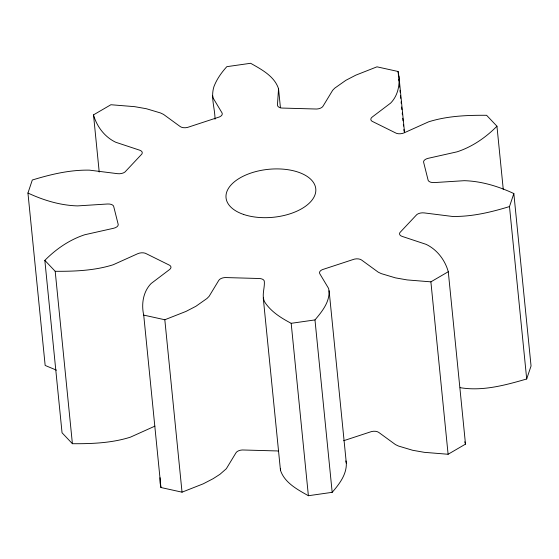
<?xml version="1.0" encoding="UTF-8"?>
<svg xmlns="http://www.w3.org/2000/svg" width="559" height="559" viewBox="0 0 559 559"><rect width="100%" height="100%" fill="white"/><g stroke="black" fill="none" stroke-linecap="round" stroke-linejoin="round"><path stroke-width="0.84" d="M215.005 119.214C214.998 108.376 210.457 97.189 213.978 86.526C216.836 79.099 221.504 72.537 226.821 66.668L250.614 63.279C261.423 69.393 274.448 76.178 278.543 88.762L280.443 107.824M278.543 88.762L277.46 104.959A6.435 3.438 -5.7 0 0 283.609 108.104L314.878 108.984A6.435 3.438 -5.7 0 0 322.997 106.238L332.661 90.285L334.778 88.126L345.888 80.3L355.79 75.165L376.969 66.828L398.071 71.482C400.558 82.348 398.7 94.89 390.657 103.073L372.175 117.076A6.435 3.438 -5.7 0 0 373.237 121.848L395.143 132.693A6.435 3.438 -5.7 0 0 404.087 132.867L428.578 121.841C447.263 115.93 467.142 115.154 486.603 115.294L496.951 126.215C485.764 137.528 472.229 146.87 457.024 151.838L428.215 158.309A6.435 3.438 -5.7 0 0 423.778 162.886L427.956 179.544A6.435 3.438 -5.7 0 0 434.301 182.583L464.263 180.683C481.481 181.186 498.314 186.301 513.84 193.554L509.487 206.564C490.984 212.238 471.775 216.836 452.301 216.438L424.162 212.902A6.435 3.438 -5.7 0 0 415.917 215.529L400.775 231.65A6.435 3.438 -5.7 0 0 402.103 236.387L426.084 244.346C437.096 249.573 445.034 260.103 448.283 271.716L430.891 281.848L407.134 279.919L395.43 277.858L381.301 273.63L378.282 272.198L361.561 260.012A6.435 3.438 -5.7 0 0 352.666 259.683L323.982 269.103A6.435 3.438 -5.7 0 0 319.783 273.728L328.636 288.507C331.026 300.525 322.27 311.328 314.976 319.916L291.183 323.312C281.694 318.302 272.177 312.467 265.798 303.635C260.697 297.262 264.896 288.877 264.337 281.631A6.435 3.438 -5.7 0 0 258.181 278.48L226.919 277.599A6.435 3.438 -5.7 0 0 218.793 280.345L209.129 296.298L207.012 298.457L195.909 306.283L186 311.419L164.821 319.755L143.719 315.101C141.231 304.236 143.09 291.7 151.133 283.511L169.615 269.508A6.435 3.438 -5.7 0 0 168.552 264.735L146.647 253.891A6.435 3.438 -5.7 0 0 137.703 253.716L113.211 264.749C94.527 270.654 74.654 271.429 55.194 271.29L44.839 260.375C56.026 249.055 69.561 239.72 84.765 234.745L113.575 228.275A6.435 3.438 -5.7 0 0 118.019 223.705L113.84 207.04A6.435 3.438 -5.7 0 0 107.489 204L77.533 205.901C60.309 205.405 43.476 200.283 27.95 193.03L32.303 180.019C50.806 174.352 70.022 169.754 89.489 170.146L117.635 173.681A6.435 3.438 -5.7 0 0 125.873 171.054L141.015 154.934A6.435 3.438 -5.7 0 0 139.694 150.196L115.706 142.245C104.694 137.018 96.756 126.481 93.507 114.868L110.899 104.736L134.656 106.664L146.36 108.725L160.489 112.953L163.507 114.385L180.229 126.579A6.435 3.438 -5.7 0 0 189.124 126.9L217.807 117.481A6.435 3.438 -5.7 0 0 222.007 112.855L213.154 98.084L212.672 95.82M329.118 290.764L346.328 463.18C346.72 474.514 339.243 484.192 332.179 492.332L308.386 495.721C297.577 489.607 284.552 482.822 280.457 470.238L263.247 297.821M280.457 470.238L280.569 468.533M460.127 387.673C482.578 391.454 505.273 385.193 526.697 378.981L531.05 365.97L513.84 193.554M343.652 440.716L369.876 432.1A6.435 3.438 -5.7 0 1 378.771 432.421L395.493 444.615L398.511 446.047L412.64 450.274L424.344 452.336L448.101 454.264L465.493 444.132L448.283 271.716M154.913 426.133L130.422 437.159C111.737 443.07 91.858 443.846 72.397 443.706L62.049 432.785L44.839 260.375M160.028 477.7L160.077 482.78L160.929 487.518L182.031 492.172L203.21 483.835L213.112 478.7L219.98 474.284L226.339 468.715L236.003 452.762A6.435 3.438 -5.7 0 1 244.122 450.016L275.391 450.896A6.435 3.438 -5.7 0 1 278.564 451.197M56.452 370.156L45.16 365.446L27.95 193.03M464.746 441.806L465.493 444.132M345.846 460.916L346.328 463.18M509.487 206.564L526.697 378.981M496.951 126.215L503.268 189.459M430.891 281.848L448.101 454.264M398.923 76.22L404.548 132.539M398.071 71.482L398.588 76.681M398.846 79.28L399.021 81.013M399.364 84.479L399.629 87.078M399.971 90.544L400.146 92.277M400.489 95.743L400.747 98.342M401.096 101.808L401.271 103.541M401.614 107L401.872 109.599M402.221 113.065L402.396 114.798M402.739 118.263L402.997 120.863M403.346 124.329L403.514 126.061M403.864 129.527L404.038 131.26M314.976 319.916L332.179 492.332M291.183 323.312L308.386 495.721M164.821 319.755L182.031 492.172M143.719 315.101L160.929 487.518M93.507 114.868L99.216 172.053M55.194 271.29L72.397 443.706M243.57 214.432A45.097 24.1 -5.7 0 0 315.458 193.26A45.097 24.1 -5.7 0 0 253.66 172.186A45.097 24.1 -5.7 0 0 243.57 214.432"/></g></svg>
